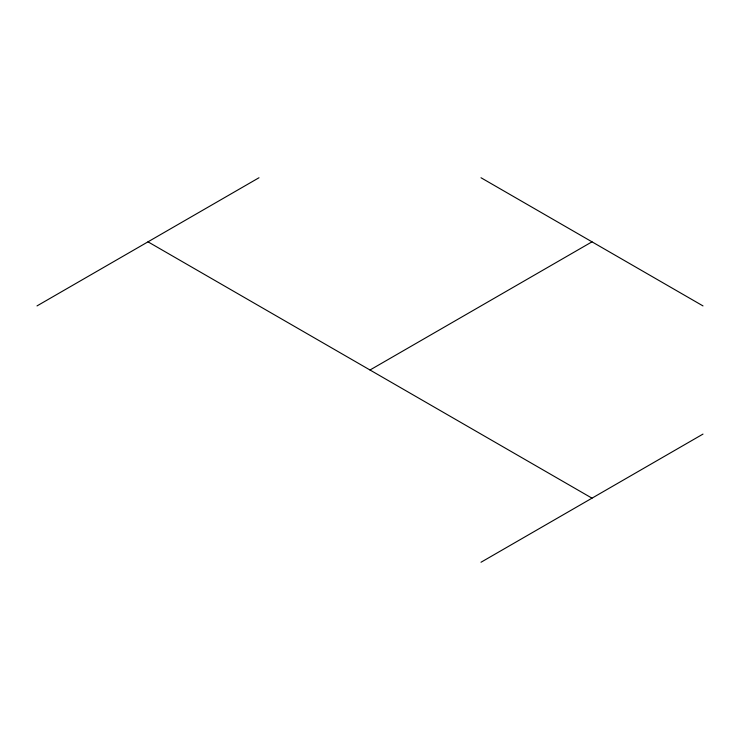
<?xml version="1.0" encoding="UTF-8"?>
<svg xmlns="http://www.w3.org/2000/svg" width="740" height="740" viewBox="0 0 740 740"><rect width="100%" height="100%" fill="white"/><g stroke="black" fill="none" stroke-linecap="round" stroke-linejoin="round"><path stroke-width="1.11" d="M37 305.916L259 177.748M370 370L592 241.832M481 562.252L703 434.084M481 177.748L703 305.916M148 241.832L592 498.168"/></g></svg>
